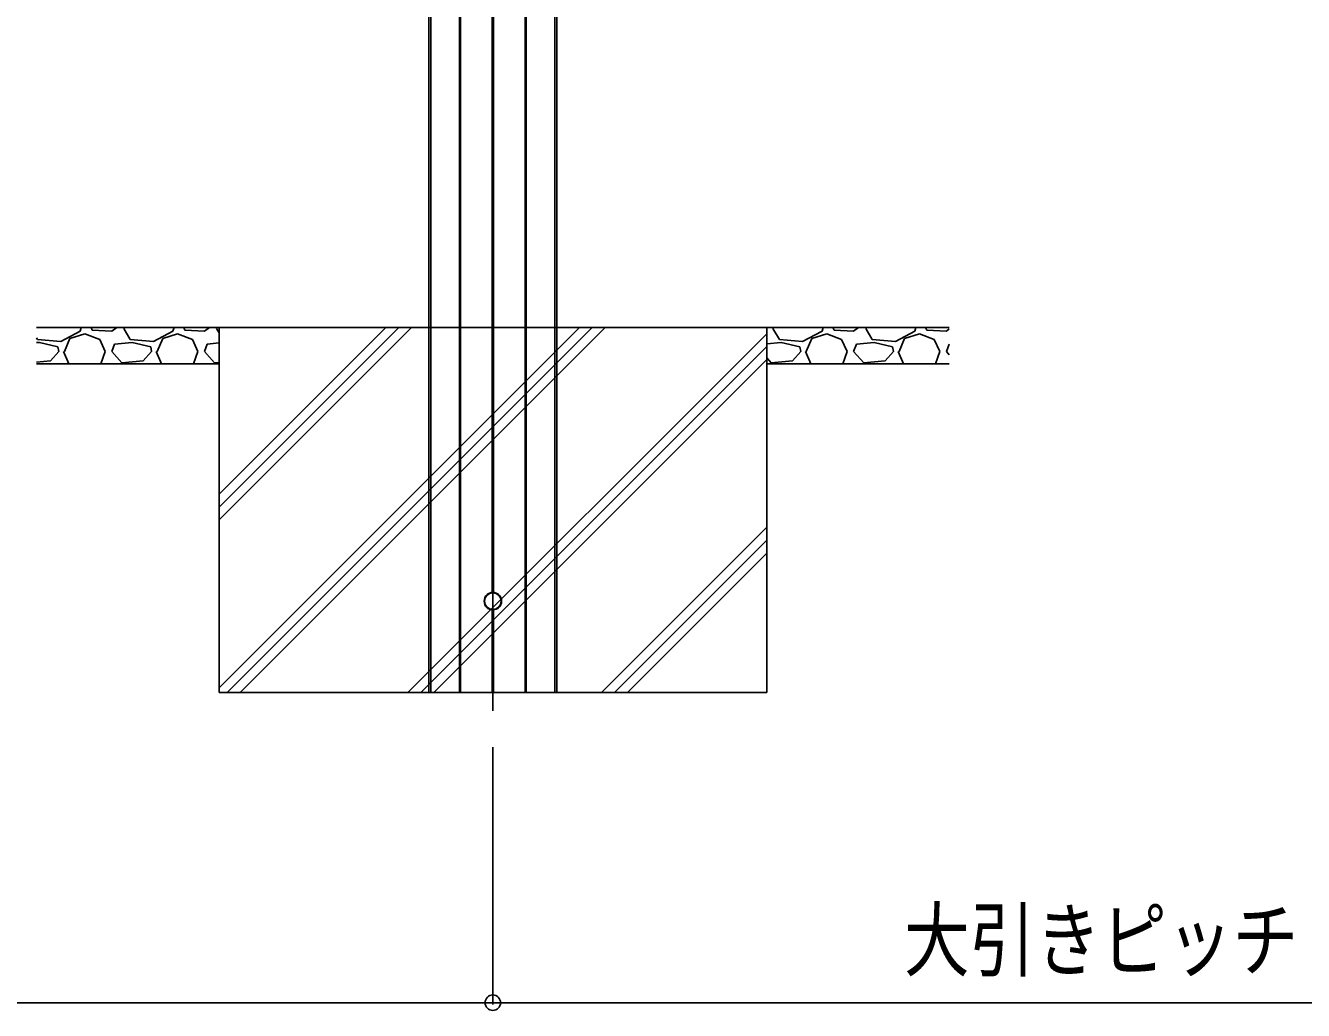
# Model space of a CAD drawing. Units: millimetres, scale not verified. Extents: x -4205 to 4205, y -2970 to 2970.
# Drawn here: x 2088 to 2788, y -1507 to -967 of the extents above; entities that cross this region are included whole.
import ezdxf
from ezdxf.enums import TextEntityAlignment as Align

# ---------------------------------------------------------------- set-up
doc = ezdxf.new("R2010")
doc.units = ezdxf.units.MM
doc.header["$LTSCALE"] = 20
for name, color, linetype in [('0-4_YKK_12', 2, 'Continuous'), ('0-5_YKK_13', 4, 'Continuous'), ('0-6_YKK_D', 6, 'Continuous'), ('0-8_YSS_K', 3, 'Continuous')]:
    doc.layers.add(name, color=color, linetype=linetype)
doc.styles.add('ＭＳ ゴシック', font='')
doc.styles.get('ＭＳ ゴシック').set_extended_font_data('MS Gothic')

msp = doc.modelspace()

# ---------------------------------------------------------------- linework, layer by layer
at = {"layer": '0-4_YKK_12'}
for p, q in [((2344, -540.42), (2344, -1342.42)), ((2343.7, -1287.16), (2343.7, -1332.42)), ((2344.3, -1287.16), (2344.3, -1332.42)), ((2379.08, -1332.42), (2308.92, -1332.42))]:
    msp.add_line(p, q, dxfattribs=at)
for points in [[(2308.92, -569.42), (2308.92, -1132.42), (2308.92, -1332.42)], [(2309, -569.42), (2309, -1132.42), (2309, -1332.42)], [(2310.1, -569.42), (2310.1, -1132.42), (2310.1, -1332.42)], [(2325.7, -569.42), (2325.7, -1132.42), (2325.7, -1332.42)], [(2326.3, -569.42), (2326.3, -1132.42), (2326.3, -1332.42)], [(2343.7, -569.42), (2343.7, -1132.42), (2343.7, -1277.68)], [(2344.3, -569.42), (2344.3, -1132.42), (2344.3, -1277.68)], [(2361.7, -569.42), (2361.7, -1132.42), (2361.7, -1332.42)], [(2362.3, -569.42), (2362.3, -1132.42), (2362.3, -1332.42)], [(2377.9, -569.42), (2377.9, -1132.42), (2377.9, -1332.42)], [(2379, -569.42), (2379, -1132.42), (2379, -1332.42)], [(2379, -569.42), (2379, -1132.42), (2379, -1332.42)], [(2379.08, -569.42), (2379.08, -1132.42), (2379.08, -1332.42)]]:
    msp.add_lwpolyline(points, dxfattribs=at)
msp.add_circle((2344, -1282.42), 4.75, dxfattribs=at)
at = {"layer": '0-5_YKK_13'}
msp.add_circle((2344, -1282.42), 4.5, dxfattribs=at)
at = {"layer": '0-6_YKK_D'}
for p, q in [((2344, -1362.42), (2344, -1503.42)), ((2344, -1362.42), (2344, -1503.42)), ((1644, -1502.42), (2344, -1502.42)), ((2344, -1502.42), (3044, -1502.42))]:
    msp.add_line(p, q, dxfattribs=at)
msp.add_circle((2344, -1502.42), 4.25, dxfattribs=at)
msp.add_circle((2344, -1502.42), 4.25, dxfattribs=at)
at = {"layer": '0-8_YSS_K'}
for p, q in [((2194, -1132.42), (2094, -1132.42)), ((2118.56, -1132.42), (2117.96, -1134.52)), ((2123.89, -1132.42), (2124.56, -1134.01)), ((2135.23, -1134.52), (2137.94, -1132.42)), ((2141.84, -1132.99), (2142.35, -1132.42)), ((2145.39, -1139.09), (2141.84, -1132.99)), ((2169.36, -1132.42), (2168.76, -1134.52)), ((2174.69, -1132.42), (2175.36, -1134.01)), ((2186.03, -1134.52), (2188.74, -1132.42)), ((2192.64, -1132.99), (2193.15, -1132.42)), ((2194, -1135.33), (2192.64, -1132.99)), ((2194, -1223.77), (2285.35, -1132.42)), ((2194, -1329.84), (2391.42, -1132.42)), ((2194, -1230.84), (2292.42, -1132.42)), ((2194, -1237.91), (2299.49, -1132.42)), ((2198.49, -1332.42), (2398.49, -1132.42)), ((2205.56, -1332.42), (2405.56, -1132.42)), ((2494, -1132.42), (2594, -1132.42)), ((2497.44, -1132.99), (2497.95, -1132.42)), ((2500.99, -1139.09), (2497.44, -1132.99)), ((2524.96, -1132.42), (2524.36, -1134.52)), ((2530.29, -1132.42), (2530.96, -1134.01)), ((2541.63, -1134.52), (2544.34, -1132.42)), ((2548.24, -1132.99), (2548.75, -1132.42)), ((2551.79, -1139.09), (2548.24, -1132.99)), ((2575.76, -1132.42), (2575.16, -1134.52)), ((2581.09, -1132.42), (2581.76, -1134.01)), ((2592.43, -1134.52), (2594, -1133.3)), ((2094.59, -1139.09), (2094, -1138.08)), ((2095.61, -1140.61), (2094, -1140.78)), ((2107.29, -1140.11), (2094.59, -1139.09)), ((2105.77, -1143.15), (2095.61, -1140.61)), ((2117.96, -1134.52), (2107.29, -1140.11)), ((2109.32, -1145.69), (2112.37, -1138.58)), ((2112.37, -1138.58), (2120.5, -1136.04)), ((2120.5, -1136.04), (2128.63, -1139.09)), ((2124.56, -1134.01), (2135.23, -1134.52)), ((2128.63, -1139.09), (2131.68, -1145.69)), ((2146.41, -1140.61), (2136.76, -1141.63)), ((2158.09, -1140.11), (2145.39, -1139.09)), ((2156.57, -1143.15), (2146.41, -1140.61)), ((2168.76, -1134.52), (2158.09, -1140.11)), ((2160.12, -1145.69), (2163.17, -1138.58)), ((2163.17, -1138.58), (2171.3, -1136.04)), ((2171.3, -1136.04), (2179.43, -1139.09)), ((2175.36, -1134.01), (2186.03, -1134.52)), ((2179.43, -1139.09), (2182.48, -1145.69)), ((2194, -1140.95), (2187.56, -1141.63)), ((2297.48, -1332.42), (2494, -1135.9)), ((2502.01, -1140.61), (2494, -1141.46)), ((2513.69, -1140.11), (2500.99, -1139.09)), ((2512.17, -1143.15), (2502.01, -1140.61)), ((2524.36, -1134.52), (2513.69, -1140.11)), ((2515.72, -1145.69), (2518.77, -1138.58)), ((2518.77, -1138.58), (2526.9, -1136.04)), ((2526.9, -1136.04), (2535.03, -1139.09)), ((2530.96, -1134.01), (2541.63, -1134.52)), ((2535.03, -1139.09), (2538.08, -1145.69)), ((2552.81, -1140.61), (2543.16, -1141.63)), ((2564.49, -1140.11), (2551.79, -1139.09)), ((2562.97, -1143.15), (2552.81, -1140.61)), ((2575.16, -1134.52), (2564.49, -1140.11)), ((2566.52, -1145.69), (2569.57, -1138.58)), ((2569.57, -1138.58), (2577.7, -1136.04)), ((2577.7, -1136.04), (2585.83, -1139.09)), ((2581.76, -1134.01), (2592.43, -1134.52)), ((2585.83, -1139.09), (2588.88, -1145.69)), ((2106.28, -1145.69), (2101.7, -1150.77)), ((2106.28, -1145.69), (2105.77, -1143.15)), ((2108.82, -1145.69), (2111.7, -1152.42)), ((2129.27, -1152.42), (2131.68, -1145.69)), ((2135.23, -1145.69), (2136.76, -1141.63)), ((2140.82, -1151.79), (2135.23, -1145.69)), ((2157.08, -1145.69), (2152.5, -1150.77)), ((2157.08, -1145.69), (2156.57, -1143.15)), ((2159.62, -1145.69), (2162.5, -1152.42)), ((2180.07, -1152.42), (2182.48, -1145.69)), ((2186.03, -1145.69), (2187.56, -1141.63)), ((2191.62, -1151.79), (2186.03, -1145.69)), ((2304.55, -1332.42), (2494, -1142.97)), ((2512.68, -1145.69), (2508.1, -1150.77)), ((2512.68, -1145.69), (2512.17, -1143.15)), ((2515.22, -1145.69), (2518.1, -1152.42)), ((2535.67, -1152.42), (2538.08, -1145.69)), ((2541.63, -1145.69), (2543.16, -1141.63)), ((2547.22, -1151.79), (2541.63, -1145.69)), ((2563.48, -1145.69), (2558.9, -1150.77)), ((2563.48, -1145.69), (2562.97, -1143.15)), ((2566.02, -1145.69), (2568.9, -1152.42)), ((2586.47, -1152.42), (2588.88, -1145.69)), ((2592.43, -1145.69), (2593.96, -1141.63)), ((2594, -1147.4), (2592.43, -1145.69)), ((2594, -1141.62), (2593.96, -1141.63)), ((2101.7, -1150.77), (2094, -1151.44)), ((2194, -1152.42), (2094, -1152.42)), ((2152.5, -1150.77), (2140.82, -1151.79)), ((2194, -1151.58), (2191.62, -1151.79)), ((2311.62, -1332.42), (2494, -1150.05)), ((2496.42, -1151.79), (2494, -1149.15)), ((2494, -1152.42), (2594, -1152.42)), ((2508.1, -1150.77), (2496.42, -1151.79)), ((2558.9, -1150.77), (2547.22, -1151.79)), ((2403.55, -1332.42), (2494, -1241.97)), ((2410.62, -1332.42), (2494, -1249.04)), ((2417.69, -1332.42), (2494, -1256.11))]:
    msp.add_line(p, q, dxfattribs=at)
msp.add_lwpolyline([(2194, -1332.42), (2494, -1332.42), (2494, -1132.42), (2194, -1132.42)], close=True, dxfattribs=at)

# ---------------------------------------------------------------- texts
at = {"layer": '0-6_YKK_D', "style": 'ＭＳ ゴシック', "width": 0.8}
msp.add_text('大引きピッチ', height=32.99, dxfattribs=at).set_placement((2569.2, -1494.42), align=Align.BOTTOM_LEFT)

doc.saveas('drawing.dxf')
